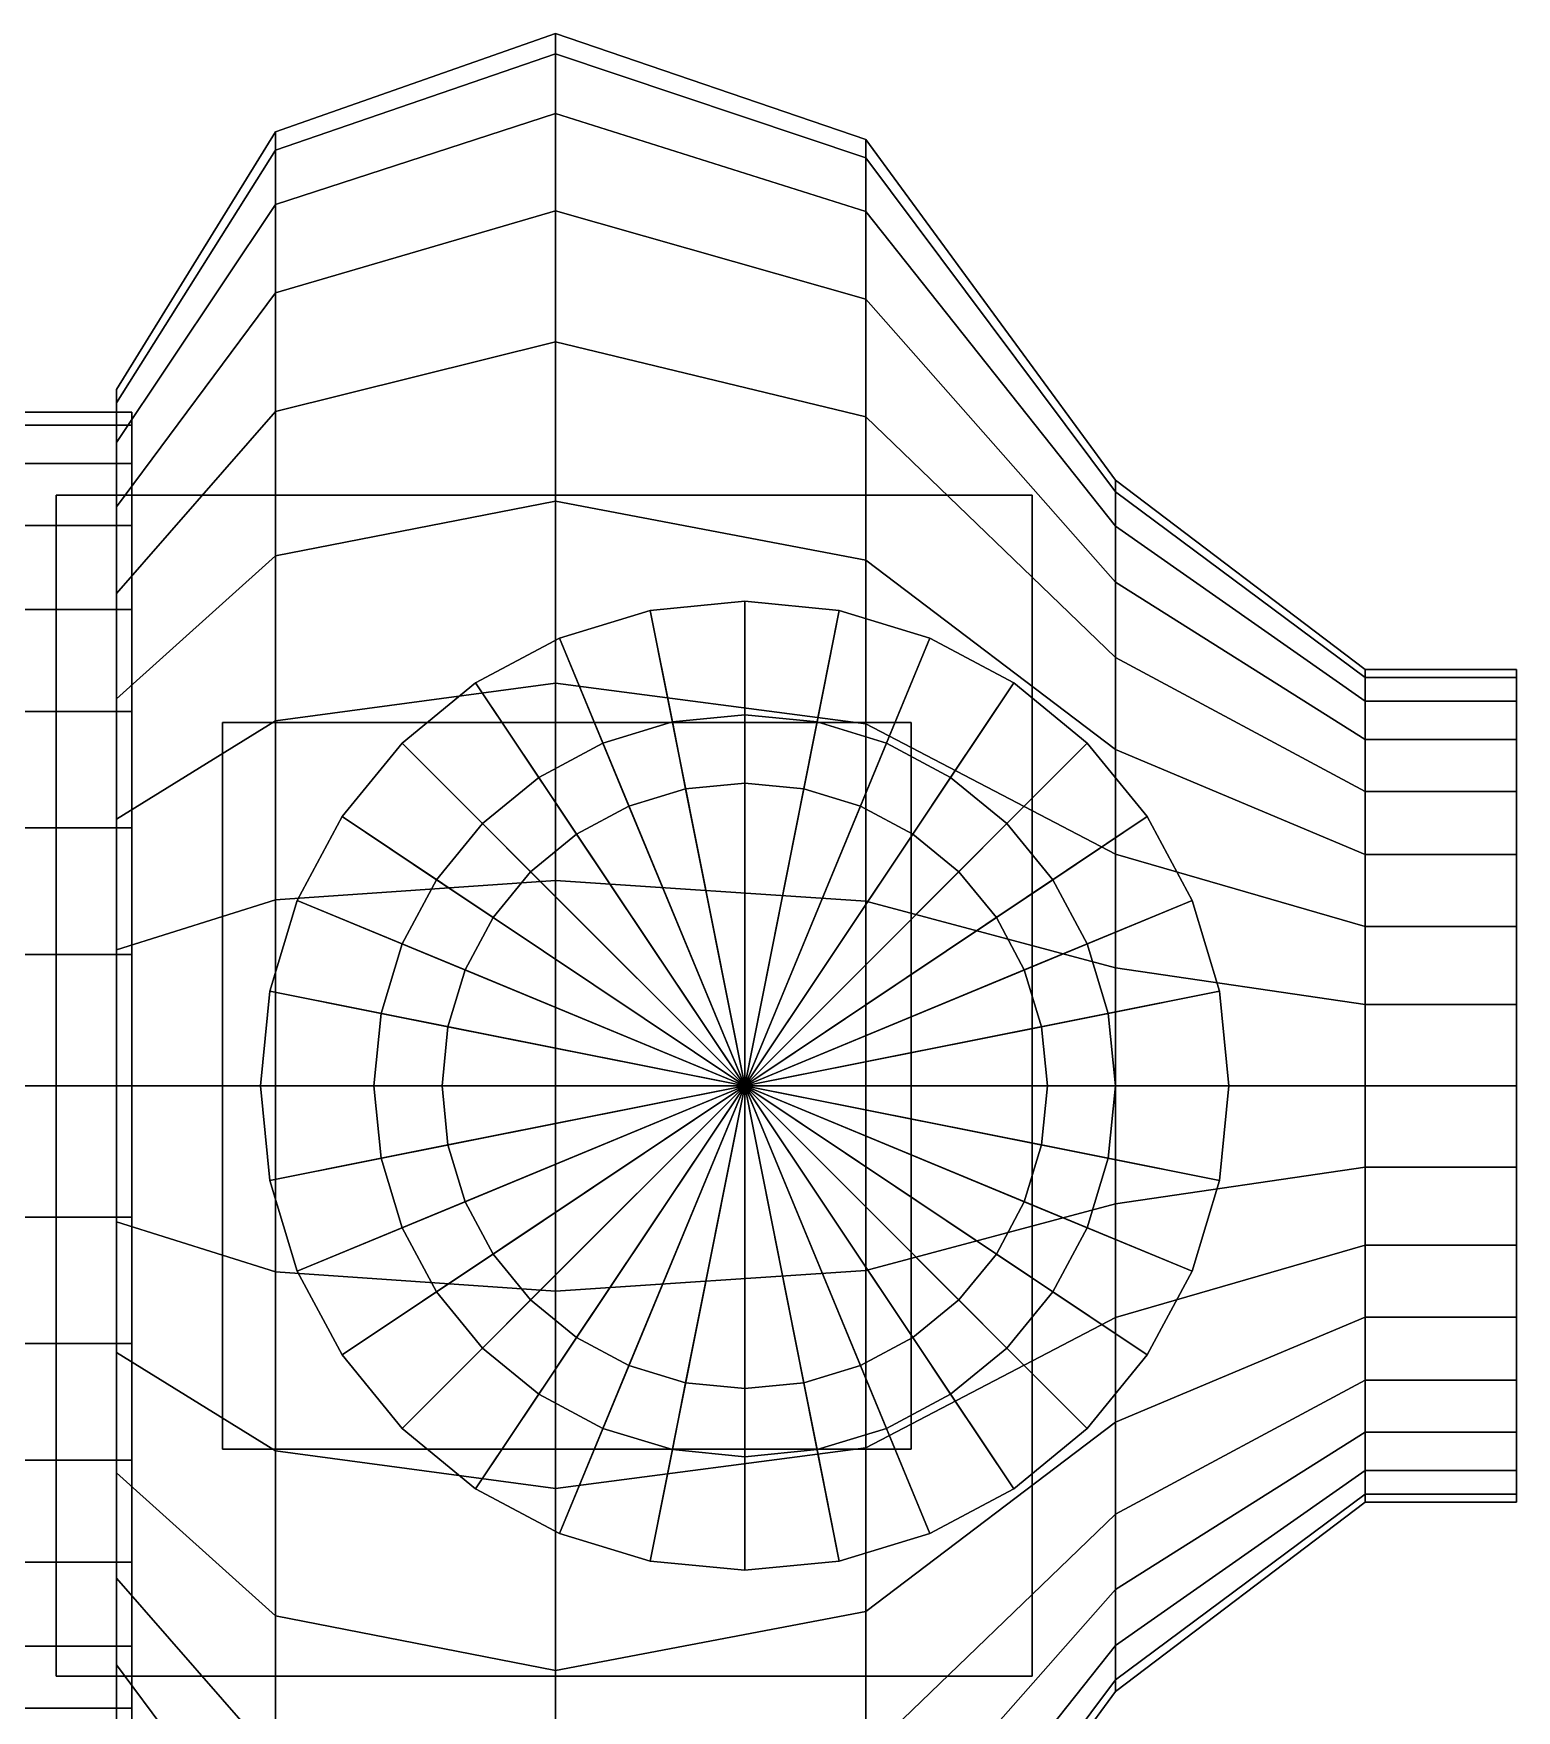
# Model space of a CAD drawing. Header units: millimetres. Extents: x -495 to 102, y -194 to 139.
# Drawn here: x -94 to 102, y -82.5 to 139 of the extents above; entities that cross this region are included whole.
import ezdxf

# ---------------------------------------------------------------- set-up
doc = ezdxf.new("R2010")
doc.units = ezdxf.units.MM
for name, color, linetype in [('ADAPTADOR_EST', 4, 'CONTINUOUS'), ('CARCASA_EST', 5, 'CONTINUOUS'), ('DATOS_CATALOGO', 2, 'CONTINUOUS'), ('PATAS_EST', 8, 'CONTINUOUS')]:
    doc.layers.add(name, color=color, linetype=linetype)

msp = doc.modelspace()

# ---------------------------------------------------------------- linework, layer by layer
at = {"layer": 'ADAPTADOR_EST'}
for points in [[(-105, 89, 210), (-105, 87.28989, 227.36304), (-81, 87.28989, 227.36304), (-81, 89, 210)], [(-105, 87.28989, 192.63696), (-105, 89, 210), (-81, 89, 210), (-81, 87.28989, 192.63696)], [(-81, 0, 210), (-81, 89, 210), (-81, 87.28989, 227.36304)], [(-81, 0, 210), (-81, 87.28989, 192.63696), (-81, 89, 210)], [(-105, 87.28989, 227.36304), (-105, 82.22528, 244.05883), (-81, 82.22528, 244.05883), (-81, 87.28989, 227.36304)], [(-105, 82.22528, 175.94117), (-105, 87.28989, 192.63696), (-81, 87.28989, 192.63696), (-81, 82.22528, 175.94117)], [(-81, 0, 210), (-81, 87.28989, 227.36304), (-81, 82.22528, 244.05883)], [(-81, 0, 210), (-81, 82.22528, 175.94117), (-81, 87.28989, 192.63696)], [(-105, 82.22528, 244.05883), (-105, 74.0008, 259.44575), (-81, 74.0008, 259.44575), (-81, 82.22528, 244.05883)], [(-105, 74.0008, 160.55425), (-105, 82.22528, 175.94117), (-81, 82.22528, 175.94117), (-81, 74.0008, 160.55425)], [(-81, 0, 210), (-81, 82.22528, 244.05883), (-81, 74.0008, 259.44575)], [(-81, 0, 210), (-81, 74.0008, 160.55425), (-81, 82.22528, 175.94117)], [(-105, 74.0008, 259.44575), (-105, 62.9325, 272.9325), (-81, 62.9325, 272.9325), (-81, 74.0008, 259.44575)], [(-105, 62.9325, 147.0675), (-105, 74.0008, 160.55425), (-81, 74.0008, 160.55425), (-81, 62.9325, 147.0675)], [(-81, 0, 210), (-81, 74.0008, 259.44575), (-81, 62.9325, 272.9325)], [(-81, 0, 210), (-81, 62.9325, 147.0675), (-81, 74.0008, 160.55425)], [(-105, 62.9325, 272.9325), (-105, 49.44575, 284.0008), (-81, 49.44575, 284.0008), (-81, 62.9325, 272.9325)], [(-105, 49.44575, 135.9992), (-105, 62.9325, 147.0675), (-81, 62.9325, 147.0675), (-81, 49.44575, 135.9992)], [(-81, 0, 210), (-81, 62.9325, 272.9325), (-81, 49.44575, 284.0008)], [(-81, 0, 210), (-81, 49.44575, 135.9992), (-81, 62.9325, 147.0675)], [(-105, 49.44575, 284.0008), (-105, 34.05883, 292.22528), (-81, 34.05883, 292.22528), (-81, 49.44575, 284.0008)], [(-105, 34.05883, 127.77472), (-105, 49.44575, 135.9992), (-81, 49.44575, 135.9992), (-81, 34.05883, 127.77472)], [(-81, 0, 210), (-81, 49.44575, 284.0008), (-81, 34.05883, 292.22528)], [(-81, 0, 210), (-81, 34.05883, 127.77472), (-81, 49.44575, 135.9992)], [(-105, 34.05883, 292.22528), (-105, 17.36304, 297.28989), (-81, 17.36304, 297.28989), (-81, 34.05883, 292.22528)], [(-105, 17.36304, 122.71011), (-105, 34.05883, 127.77472), (-81, 34.05883, 127.77472), (-81, 17.36304, 122.71011)], [(-81, 0, 210), (-81, 34.05883, 292.22528), (-81, 17.36304, 297.28989)], [(-81, 0, 210), (-81, 17.36304, 122.71011), (-81, 34.05883, 127.77472)], [(-105, 17.36304, 297.28989), (-105, 0, 299), (-81, 0, 299), (-81, 17.36304, 297.28989)], [(-105, 0, 121), (-105, 17.36304, 122.71011), (-81, 17.36304, 122.71011), (-81, 0, 121)], [(-81, 0, 210), (-81, 17.36304, 297.28989), (-81, 0, 299)], [(-81, 0, 210), (-81, 0, 121), (-81, 17.36304, 122.71011)], [(-105, 0, 299), (-105, -17.36304, 297.28989), (-81, -17.36304, 297.28989), (-81, 0, 299)], [(-105, -17.36304, 122.71011), (-105, 0, 121), (-81, 0, 121), (-81, -17.36304, 122.71011)], [(-81, 0, 210), (-81, 0, 299), (-81, -17.36304, 297.28989)], [(-81, 0, 210), (-81, -17.36304, 297.28989), (-81, -34.05883, 292.22528)], [(-81, 0, 210), (-81, -34.05883, 292.22528), (-81, -49.44575, 284.0008)], [(-81, 0, 210), (-81, -49.44575, 284.0008), (-81, -62.9325, 272.9325)], [(-81, 0, 210), (-81, -62.9325, 272.9325), (-81, -74.0008, 259.44575)], [(-81, 0, 210), (-81, -74.0008, 259.44575), (-81, -82.22528, 244.05883)], [(-81, 0, 210), (-81, -82.22528, 244.05883), (-81, -87.28989, 227.36304)], [(-81, 0, 210), (-81, -87.28989, 227.36304), (-81, -89, 210)], [(-81, 0, 210), (-81, -89, 210), (-81, -87.28989, 192.63696)], [(-81, 0, 210), (-81, -87.28989, 192.63696), (-81, -82.22528, 175.94117)], [(-81, 0, 210), (-81, -82.22528, 175.94117), (-81, -74.0008, 160.55425)], [(-81, 0, 210), (-81, -74.0008, 160.55425), (-81, -62.9325, 147.0675)], [(-81, 0, 210), (-81, -62.9325, 147.0675), (-81, -49.44575, 135.9992)], [(-81, 0, 210), (-81, -49.44575, 135.9992), (-81, -34.05883, 127.77472)], [(-81, 0, 210), (-81, -34.05883, 127.77472), (-81, -17.36304, 122.71011)], [(-81, 0, 210), (-81, -17.36304, 122.71011), (-81, 0, 121)], [(-105, -17.36304, 297.28989), (-105, -34.05883, 292.22528), (-81, -34.05883, 292.22528), (-81, -17.36304, 297.28989)], [(-105, -34.05883, 127.77472), (-105, -17.36304, 122.71011), (-81, -17.36304, 122.71011), (-81, -34.05883, 127.77472)], [(-105, -34.05883, 292.22528), (-105, -49.44575, 284.0008), (-81, -49.44575, 284.0008), (-81, -34.05883, 292.22528)], [(-105, -49.44575, 135.9992), (-105, -34.05883, 127.77472), (-81, -34.05883, 127.77472), (-81, -49.44575, 135.9992)], [(-105, -49.44575, 284.0008), (-105, -62.9325, 272.9325), (-81, -62.9325, 272.9325), (-81, -49.44575, 284.0008)], [(-105, -62.9325, 147.0675), (-105, -49.44575, 135.9992), (-81, -49.44575, 135.9992), (-81, -62.9325, 147.0675)], [(-105, -62.9325, 272.9325), (-105, -74.0008, 259.44575), (-81, -74.0008, 259.44575), (-81, -62.9325, 272.9325)], [(-105, -74.0008, 160.55425), (-105, -62.9325, 147.0675), (-81, -62.9325, 147.0675), (-81, -74.0008, 160.55425)], [(-105, -74.0008, 259.44575), (-105, -82.22528, 244.05883), (-81, -82.22528, 244.05883), (-81, -74.0008, 259.44575)], [(-105, -82.22528, 175.94117), (-105, -74.0008, 160.55425), (-81, -74.0008, 160.55425), (-81, -82.22528, 175.94117)], [(-105, -82.22528, 244.05883), (-105, -87.28989, 227.36304), (-81, -87.28989, 227.36304), (-81, -82.22528, 244.05883)], [(-105, -87.28989, 192.63696), (-105, -82.22528, 175.94117), (-81, -82.22528, 175.94117), (-81, -87.28989, 192.63696)]]:
    msp.add_3dface(points, dxfattribs=at)
at = {"layer": 'CARCASA_EST'}
for points in [[(-62, 126, 210), (-62, 123.57895, 234.58138), (-25, 136.32915, 237.11755), (-25, 139, 210)], [(-62, 123.57895, 185.41862), (-62, 126, 210), (-25, 139, 210), (-25, 136.32915, 182.88245)], [(-25, 139, 210), (-25, 136.32915, 237.11755), (16, 122.59816, 234.38629), (16, 125, 210)], [(-25, 136.32915, 182.88245), (-25, 139, 210), (16, 125, 210), (16, 122.59816, 185.61371)], [(-62, 123.57895, 234.58138), (-62, 116.40882, 258.21811), (-25, 128.41926, 263.193), (-25, 136.32915, 237.11755)], [(-62, 116.40882, 161.78189), (-62, 123.57895, 185.41862), (-25, 136.32915, 182.88245), (-25, 128.41926, 156.807)], [(-25, 136.32915, 237.11755), (-25, 128.41926, 263.193), (16, 115.48494, 257.83543), (16, 122.59816, 234.38629)], [(-25, 128.41926, 156.807), (-25, 136.32915, 182.88245), (16, 122.59816, 185.61371), (16, 115.48494, 162.16457)], [(-62, 116.40882, 258.21811), (-62, 104.76517, 280.00185), (-25, 115.57428, 287.22426), (-25, 128.41926, 263.193)], [(-62, 104.76517, 139.99815), (-62, 116.40882, 161.78189), (-25, 128.41926, 156.807), (-25, 115.57428, 132.77574)], [(-25, 128.41926, 263.193), (-25, 115.57428, 287.22426), (16, 103.9337, 279.44628), (16, 115.48494, 257.83543)], [(-25, 115.57428, 132.77574), (-25, 128.41926, 156.807), (16, 115.48494, 162.16457), (16, 103.9337, 140.55372)], [(-83, 92, 210), (-83, 90.23225, 227.94831), (-62, 123.57895, 234.58138), (-62, 126, 210)], [(-83, 90.23225, 192.05169), (-83, 92, 210), (-62, 126, 210), (-62, 123.57895, 185.41862)], [(16, 125, 210), (16, 122.59816, 234.38629), (49, 78.46282, 225.60723), (49, 80, 210)], [(16, 122.59816, 185.61371), (16, 125, 210), (49, 80, 210), (49, 78.46282, 194.39277)], [(-83, 90.23225, 227.94831), (-83, 84.99692, 245.20688), (-62, 116.40882, 258.21811), (-62, 123.57895, 234.58138)], [(-83, 84.99692, 174.79312), (-83, 90.23225, 192.05169), (-62, 123.57895, 185.41862), (-62, 116.40882, 161.78189)], [(16, 122.59816, 234.38629), (16, 115.48494, 257.83543), (49, 73.91036, 240.61467), (49, 78.46282, 225.60723)], [(16, 115.48494, 162.16457), (16, 122.59816, 185.61371), (49, 78.46282, 194.39277), (49, 73.91036, 179.38533)], [(-83, 84.99692, 245.20688), (-83, 76.4952, 261.11246), (-62, 104.76517, 280.00185), (-62, 116.40882, 258.21811)], [(-83, 76.4952, 158.88754), (-83, 84.99692, 174.79312), (-62, 116.40882, 161.78189), (-62, 104.76517, 139.99815)], [(-62, 104.76517, 280.00185), (-62, 89.09545, 299.09545), (-25, 98.28784, 308.28784), (-25, 115.57428, 287.22426)], [(-62, 89.09545, 120.90455), (-62, 104.76517, 139.99815), (-25, 115.57428, 132.77574), (-25, 98.28784, 111.71216)], [(-25, 115.57428, 287.22426), (-25, 98.28784, 308.28784), (16, 88.38835, 298.38835), (16, 103.9337, 279.44628)], [(-25, 98.28784, 111.71216), (-25, 115.57428, 132.77574), (16, 103.9337, 140.55372), (16, 88.38835, 121.61165)], [(16, 115.48494, 257.83543), (16, 103.9337, 279.44628), (49, 66.51757, 254.44562), (49, 73.91036, 240.61467)], [(16, 103.9337, 140.55372), (16, 115.48494, 162.16457), (49, 73.91036, 179.38533), (49, 66.51757, 165.55438)], [(-83, 76.4952, 261.11246), (-83, 65.05382, 275.05382), (-62, 89.09545, 299.09545), (-62, 104.76517, 280.00185)], [(-83, 65.05382, 144.94618), (-83, 76.4952, 158.88754), (-62, 104.76517, 139.99815), (-62, 89.09545, 120.90455)], [(16, 103.9337, 279.44628), (16, 88.38835, 298.38835), (49, 56.56854, 266.56854), (49, 66.51757, 254.44562)], [(16, 88.38835, 121.61165), (16, 103.9337, 140.55372), (49, 66.51757, 165.55438), (49, 56.56854, 153.43146)], [(-62, 89.09545, 299.09545), (-62, 70.00185, 314.76517), (-25, 77.22426, 325.57428), (-25, 98.28784, 308.28784)], [(-62, 70.00185, 105.23483), (-62, 89.09545, 120.90455), (-25, 98.28784, 111.71216), (-25, 77.22426, 94.42572)], [(-25, 98.28784, 308.28784), (-25, 77.22426, 325.57428), (16, 69.44628, 313.9337), (16, 88.38835, 298.38835)], [(-25, 77.22426, 94.42572), (-25, 98.28784, 111.71216), (16, 88.38835, 121.61165), (16, 69.44628, 106.0663)], [(-83, 0, 210), (-83, 90.23225, 227.94831), (-83, 92, 210)], [(-83, 0, 210), (-83, 92, 210), (-83, 90.23225, 192.05169)], [(-83, 0, 210), (-83, 84.99692, 245.20688), (-83, 90.23225, 227.94831)], [(-83, 0, 210), (-83, 90.23225, 192.05169), (-83, 84.99692, 174.79312)], [(-83, 65.05382, 275.05382), (-83, 51.11246, 286.4952), (-62, 70.00185, 314.76517), (-62, 89.09545, 299.09545)], [(-83, 51.11246, 133.5048), (-83, 65.05382, 144.94618), (-62, 89.09545, 120.90455), (-62, 70.00185, 105.23483)], [(16, 88.38835, 298.38835), (16, 69.44628, 313.9337), (49, 44.44562, 276.51757), (49, 56.56854, 266.56854)], [(16, 69.44628, 106.0663), (16, 88.38835, 121.61165), (49, 56.56854, 153.43146), (49, 44.44562, 143.48243)], [(-83, 0, 210), (-83, 76.4952, 261.11246), (-83, 84.99692, 245.20688)], [(-83, 0, 210), (-83, 84.99692, 174.79312), (-83, 76.4952, 158.88754)], [(49, 80, 210), (49, 78.46282, 225.60723), (82, 53.94319, 220.72997), (82, 55, 210)], [(49, 78.46282, 194.39277), (49, 80, 210), (82, 55, 210), (82, 53.94319, 199.27003)], [(49, 78.46282, 225.60723), (49, 73.91036, 240.61467), (82, 50.81337, 231.04759), (82, 53.94319, 220.72997)], [(49, 73.91036, 179.38533), (49, 78.46282, 194.39277), (82, 53.94319, 199.27003), (82, 50.81337, 188.95241)], [(-83, 0, 210), (-83, 65.05382, 275.05382), (-83, 76.4952, 261.11246)], [(-83, 0, 210), (-83, 76.4952, 158.88754), (-83, 65.05382, 144.94618)], [(-62, 70.00185, 314.76517), (-62, 48.21811, 326.40882), (-25, 53.193, 338.41926), (-25, 77.22426, 325.57428)], [(-62, 48.21811, 93.59118), (-62, 70.00185, 105.23483), (-25, 77.22426, 94.42572), (-25, 53.193, 81.58074)], [(-25, 77.22426, 325.57428), (-25, 53.193, 338.41926), (16, 47.83543, 325.48494), (16, 69.44628, 313.9337)], [(-25, 53.193, 81.58074), (-25, 77.22426, 94.42572), (16, 69.44628, 106.0663), (16, 47.83543, 94.51506)], [(49, 73.91036, 240.61467), (49, 66.51757, 254.44562), (82, 45.73083, 240.55636), (82, 50.81337, 231.04759)], [(49, 66.51757, 165.55438), (49, 73.91036, 179.38533), (82, 50.81337, 188.95241), (82, 45.73083, 179.44364)], [(-83, 51.11246, 286.4952), (-83, 35.20688, 294.99692), (-62, 48.21811, 326.40882), (-62, 70.00185, 314.76517)], [(-83, 35.20688, 125.00308), (-83, 51.11246, 133.5048), (-62, 70.00185, 105.23483), (-62, 48.21811, 93.59118)], [(16, 69.44628, 313.9337), (16, 47.83543, 325.48494), (49, 30.61467, 283.91036), (49, 44.44562, 276.51757)], [(16, 47.83543, 94.51506), (16, 69.44628, 106.0663), (49, 44.44562, 143.48243), (49, 30.61467, 136.08964)], [(49, 66.51757, 254.44562), (49, 56.56854, 266.56854), (82, 38.89087, 248.89087), (82, 45.73083, 240.55636)], [(49, 56.56854, 153.43146), (49, 66.51757, 165.55438), (82, 45.73083, 179.44364), (82, 38.89087, 171.10913)], [(-83, 0, 210), (-83, 51.11246, 286.4952), (-83, 65.05382, 275.05382)], [(-83, 0, 210), (-83, 65.05382, 144.94618), (-83, 51.11246, 133.5048)], [(-12.48578, 62.77026, 290), (-24.49174, 59.12829, 290), (-18.75149, 45.2701, 345), (-9.55943, 48.05848, 345)], [(0, 0, 290), (-24.49174, 59.12829, 290), (-12.48578, 62.77026, 290)], [(0, 64, 290), (-12.48578, 62.77026, 290), (-9.55943, 48.05848, 345), (0, 49, 345)], [(0, 0, 290), (-12.48578, 62.77026, 290), (0, 64, 290)], [(12.48578, 62.77026, 290), (0, 64, 290), (0, 49, 345), (9.55943, 48.05848, 345)], [(0, 0, 290), (0, 64, 290), (12.48578, 62.77026, 290)], [(0, 0, 290), (12.48578, 62.77026, 290), (24.49174, 59.12829, 290)], [(24.49174, 59.12829, 290), (12.48578, 62.77026, 290), (9.55943, 48.05848, 345), (18.75149, 45.2701, 345)], [(-24.49174, 59.12829, 290), (-35.55649, 53.21406, 290), (-27.22294, 40.74201, 345), (-18.75149, 45.2701, 345)], [(0, 0, 290), (-35.55649, 53.21406, 290), (-24.49174, 59.12829, 290)], [(0, 0, 290), (24.49174, 59.12829, 290), (35.55649, 53.21406, 290)], [(35.55649, 53.21406, 290), (24.49174, 59.12829, 290), (18.75149, 45.2701, 345), (27.22294, 40.74201, 345)], [(49, 56.56854, 266.56854), (49, 44.44562, 276.51757), (82, 30.55636, 255.73083), (82, 38.89087, 248.89087)], [(49, 44.44562, 143.48243), (49, 56.56854, 153.43146), (82, 38.89087, 171.10913), (82, 30.55636, 164.26917)], [(-62, 48.21811, 326.40882), (-62, 24.58138, 333.57895), (-25, 27.11755, 346.32915), (-25, 53.193, 338.41926)], [(-62, 24.58138, 86.42105), (-62, 48.21811, 93.59118), (-25, 53.193, 81.58074), (-25, 27.11755, 73.67085)], [(-35.55649, 53.21406, 290), (-45.25483, 45.25483, 290), (-34.64823, 34.64823, 345), (-27.22294, 40.74201, 345)], [(0, 0, 290), (-45.25483, 45.25483, 290), (-35.55649, 53.21406, 290)], [(-25, 53.193, 338.41926), (-25, 27.11755, 346.32915), (16, 24.38629, 332.59816), (16, 47.83543, 325.48494)], [(-25, 27.11755, 73.67085), (-25, 53.193, 81.58074), (16, 47.83543, 94.51506), (16, 24.38629, 87.40184)], [(0, 0, 290), (35.55649, 53.21406, 290), (45.25483, 45.25483, 290)], [(45.25483, 45.25483, 290), (35.55649, 53.21406, 290), (27.22294, 40.74201, 345), (34.64823, 34.64823, 345)], [(82, 55, 210), (82, 53.94319, 220.72997), (102, 53.94319, 220.72997), (102, 55, 210)], [(82, 53.94319, 199.27003), (82, 55, 210), (102, 55, 210), (102, 53.94319, 199.27003)], [(82, 53.94319, 220.72997), (82, 50.81337, 231.04759), (102, 50.81337, 231.04759), (102, 53.94319, 220.72997)], [(82, 50.81337, 188.95241), (82, 53.94319, 199.27003), (102, 53.94319, 199.27003), (102, 50.81337, 188.95241)], [(102, 0, 210), (102, 55, 210), (102, 53.94319, 220.72997)], [(102, 0, 210), (102, 53.94319, 199.27003), (102, 55, 210)], [(102, 0, 210), (102, 53.94319, 220.72997), (102, 50.81337, 231.04759)], [(102, 0, 210), (102, 50.81337, 188.95241), (102, 53.94319, 199.27003)], [(-83, 0, 210), (-83, 35.20688, 294.99692), (-83, 51.11246, 286.4952)], [(-83, 0, 210), (-83, 51.11246, 133.5048), (-83, 35.20688, 125.00308)], [(0, 49, 345), (-9.55943, 48.05848, 345), (-7.80361, 39.23141, 433), (0, 40, 433)], [(9.55943, 48.05848, 345), (0, 49, 345), (0, 40, 433), (7.80361, 39.23141, 433)], [(82, 50.81337, 231.04759), (82, 45.73083, 240.55636), (102, 45.73083, 240.55636), (102, 50.81337, 231.04759)], [(82, 45.73083, 179.44364), (82, 50.81337, 188.95241), (102, 50.81337, 188.95241), (102, 45.73083, 179.44364)], [(102, 0, 210), (102, 50.81337, 231.04759), (102, 45.73083, 240.55636)], [(102, 0, 210), (102, 45.73083, 179.44364), (102, 50.81337, 188.95241)], [(-83, 35.20688, 294.99692), (-83, 17.94831, 300.23225), (-62, 24.58138, 333.57895), (-62, 48.21811, 326.40882)], [(-83, 17.94831, 119.76775), (-83, 35.20688, 125.00308), (-62, 48.21811, 93.59118), (-62, 24.58138, 86.42105)], [(-9.55943, 48.05848, 345), (-18.75149, 45.2701, 345), (-15.30734, 36.95518, 433), (-7.80361, 39.23141, 433)], [(18.75149, 45.2701, 345), (9.55943, 48.05848, 345), (7.80361, 39.23141, 433), (15.30734, 36.95518, 433)], [(16, 47.83543, 325.48494), (16, 24.38629, 332.59816), (49, 15.60723, 288.46282), (49, 30.61467, 283.91036)], [(16, 24.38629, 87.40184), (16, 47.83543, 94.51506), (49, 30.61467, 136.08964), (49, 15.60723, 131.53718)], [(-45.25483, 45.25483, 290), (-53.21406, 35.55649, 290), (-40.74201, 27.22294, 345), (-34.64823, 34.64823, 345)], [(0, 0, 290), (-53.21406, 35.55649, 290), (-45.25483, 45.25483, 290)], [(-18.75149, 45.2701, 345), (-27.22294, 40.74201, 345), (-22.22281, 33.25878, 433), (-15.30734, 36.95518, 433)], [(0, 0, 290), (45.25483, 45.25483, 290), (53.21406, 35.55649, 290)], [(27.22294, 40.74201, 345), (18.75149, 45.2701, 345), (15.30734, 36.95518, 433), (22.22281, 33.25878, 433)], [(53.21406, 35.55649, 290), (45.25483, 45.25483, 290), (34.64823, 34.64823, 345), (40.74201, 27.22294, 345)], [(49, 44.44562, 276.51757), (49, 30.61467, 283.91036), (82, 21.04759, 260.81337), (82, 30.55636, 255.73083)], [(49, 30.61467, 136.08964), (49, 44.44562, 143.48243), (82, 30.55636, 164.26917), (82, 21.04759, 159.18663)], [(82, 45.73083, 240.55636), (82, 38.89087, 248.89087), (102, 38.89087, 248.89087), (102, 45.73083, 240.55636)], [(82, 38.89087, 171.10913), (82, 45.73083, 179.44364), (102, 45.73083, 179.44364), (102, 38.89087, 171.10913)], [(102, 0, 210), (102, 45.73083, 240.55636), (102, 38.89087, 248.89087)], [(102, 0, 210), (102, 38.89087, 171.10913), (102, 45.73083, 179.44364)], [(-27.22294, 40.74201, 345), (-34.64823, 34.64823, 345), (-28.28427, 28.28427, 433), (-22.22281, 33.25878, 433)], [(0, 40, 433), (-7.80361, 39.23141, 433), (-7.80361, 39.23141, 452), (0, 40, 452)], [(0, 0, 452), (0, 40, 452), (-7.80361, 39.23141, 452)], [(7.80361, 39.23141, 433), (0, 40, 433), (0, 40, 452), (7.80361, 39.23141, 452)], [(0, 0, 452), (7.80361, 39.23141, 452), (0, 40, 452)], [(34.64823, 34.64823, 345), (27.22294, 40.74201, 345), (22.22281, 33.25878, 433), (28.28427, 28.28427, 433)], [(-7.80361, 39.23141, 433), (-15.30734, 36.95518, 433), (-15.30734, 36.95518, 452), (-7.80361, 39.23141, 452)], [(0, 0, 452), (-7.80361, 39.23141, 452), (-15.30734, 36.95518, 452)], [(0, 0, 452), (15.30734, 36.95518, 452), (7.80361, 39.23141, 452)], [(15.30734, 36.95518, 433), (7.80361, 39.23141, 433), (7.80361, 39.23141, 452), (15.30734, 36.95518, 452)], [(82, 38.89087, 248.89087), (82, 30.55636, 255.73083), (102, 30.55636, 255.73083), (102, 38.89087, 248.89087)], [(82, 30.55636, 164.26917), (82, 38.89087, 171.10913), (102, 38.89087, 171.10913), (102, 30.55636, 164.26917)], [(102, 0, 210), (102, 38.89087, 248.89087), (102, 30.55636, 255.73083)], [(102, 0, 210), (102, 30.55636, 164.26917), (102, 38.89087, 171.10913)], [(-53.21406, 35.55649, 290), (-59.12829, 24.49174, 290), (-45.2701, 18.75149, 345), (-40.74201, 27.22294, 345)], [(0, 0, 290), (-59.12829, 24.49174, 290), (-53.21406, 35.55649, 290)], [(-15.30734, 36.95518, 433), (-22.22281, 33.25878, 433), (-22.22281, 33.25878, 452), (-15.30734, 36.95518, 452)], [(0, 0, 452), (-15.30734, 36.95518, 452), (-22.22281, 33.25878, 452)], [(0, 0, 452), (22.22281, 33.25878, 452), (15.30734, 36.95518, 452)], [(0, 0, 290), (53.21406, 35.55649, 290), (59.12829, 24.49174, 290)], [(22.22281, 33.25878, 433), (15.30734, 36.95518, 433), (15.30734, 36.95518, 452), (22.22281, 33.25878, 452)], [(59.12829, 24.49174, 290), (53.21406, 35.55649, 290), (40.74201, 27.22294, 345), (45.2701, 18.75149, 345)], [(-83, 0, 210), (-83, 17.94831, 300.23225), (-83, 35.20688, 294.99692)], [(-83, 0, 210), (-83, 35.20688, 125.00308), (-83, 17.94831, 119.76775)], [(-34.64823, 34.64823, 345), (-40.74201, 27.22294, 345), (-33.25878, 22.22281, 433), (-28.28427, 28.28427, 433)], [(-22.22281, 33.25878, 433), (-28.28427, 28.28427, 433), (-28.28427, 28.28427, 452), (-22.22281, 33.25878, 452)], [(0, 0, 452), (-22.22281, 33.25878, 452), (-28.28427, 28.28427, 452)], [(0, 0, 452), (28.28427, 28.28427, 452), (22.22281, 33.25878, 452)], [(28.28427, 28.28427, 433), (22.22281, 33.25878, 433), (22.22281, 33.25878, 452), (28.28427, 28.28427, 452)], [(40.74201, 27.22294, 345), (34.64823, 34.64823, 345), (28.28427, 28.28427, 433), (33.25878, 22.22281, 433)], [(49, 30.61467, 283.91036), (49, 15.60723, 288.46282), (82, 10.72997, 263.94319), (82, 21.04759, 260.81337)], [(49, 15.60723, 131.53718), (49, 30.61467, 136.08964), (82, 21.04759, 159.18663), (82, 10.72997, 156.05681)], [(82, 30.55636, 255.73083), (82, 21.04759, 260.81337), (102, 21.04759, 260.81337), (102, 30.55636, 255.73083)], [(82, 21.04759, 159.18663), (82, 30.55636, 164.26917), (102, 30.55636, 164.26917), (102, 21.04759, 159.18663)], [(102, 0, 210), (102, 30.55636, 255.73083), (102, 21.04759, 260.81337)], [(102, 0, 210), (102, 21.04759, 159.18663), (102, 30.55636, 164.26917)], [(-62, 24.58138, 333.57895), (-62, 0, 336), (-25, 0, 349), (-25, 27.11755, 346.32915)], [(-62, 0, 84), (-62, 24.58138, 86.42105), (-25, 27.11755, 73.67085), (-25, 0, 71)], [(-40.74201, 27.22294, 345), (-45.2701, 18.75149, 345), (-36.95518, 15.30734, 433), (-33.25878, 22.22281, 433)], [(-28.28427, 28.28427, 433), (-33.25878, 22.22281, 433), (-33.25878, 22.22281, 452), (-28.28427, 28.28427, 452)], [(0, 0, 452), (-28.28427, 28.28427, 452), (-33.25878, 22.22281, 452)], [(-25, 27.11755, 346.32915), (-25, 0, 349), (16, 0, 335), (16, 24.38629, 332.59816)], [(-25, 0, 71), (-25, 27.11755, 73.67085), (16, 24.38629, 87.40184), (16, 0, 85)], [(0, 0, 452), (33.25878, 22.22281, 452), (28.28427, 28.28427, 452)], [(33.25878, 22.22281, 433), (28.28427, 28.28427, 433), (28.28427, 28.28427, 452), (33.25878, 22.22281, 452)], [(45.2701, 18.75149, 345), (40.74201, 27.22294, 345), (33.25878, 22.22281, 433), (36.95518, 15.30734, 433)], [(-83, 17.94831, 300.23225), (-83, 0, 302), (-62, 0, 336), (-62, 24.58138, 333.57895)], [(-83, 0, 118), (-83, 17.94831, 119.76775), (-62, 24.58138, 86.42105), (-62, 0, 84)], [(-59.12829, 24.49174, 290), (-62.77026, 12.48578, 290), (-48.05848, 9.55943, 345), (-45.2701, 18.75149, 345)], [(0, 0, 290), (-62.77026, 12.48578, 290), (-59.12829, 24.49174, 290)], [(0, 0, 290), (59.12829, 24.49174, 290), (62.77026, 12.48578, 290)], [(16, 24.38629, 332.59816), (16, 0, 335), (49, 0, 290), (49, 15.60723, 288.46282)], [(16, 0, 85), (16, 24.38629, 87.40184), (49, 15.60723, 131.53718), (49, 0, 130)], [(62.77026, 12.48578, 290), (59.12829, 24.49174, 290), (45.2701, 18.75149, 345), (48.05848, 9.55943, 345)], [(-33.25878, 22.22281, 433), (-36.95518, 15.30734, 433), (-36.95518, 15.30734, 452), (-33.25878, 22.22281, 452)], [(0, 0, 452), (-33.25878, 22.22281, 452), (-36.95518, 15.30734, 452)], [(0, 0, 452), (36.95518, 15.30734, 452), (33.25878, 22.22281, 452)], [(36.95518, 15.30734, 433), (33.25878, 22.22281, 433), (33.25878, 22.22281, 452), (36.95518, 15.30734, 452)], [(82, 21.04759, 260.81337), (82, 10.72997, 263.94319), (102, 10.72997, 263.94319), (102, 21.04759, 260.81337)], [(82, 10.72997, 156.05681), (82, 21.04759, 159.18663), (102, 21.04759, 159.18663), (102, 10.72997, 156.05681)], [(102, 0, 210), (102, 21.04759, 260.81337), (102, 10.72997, 263.94319)], [(102, 0, 210), (102, 10.72997, 156.05681), (102, 21.04759, 159.18663)], [(-83, 0, 210), (-83, 0, 302), (-83, 17.94831, 300.23225)], [(-83, 0, 210), (-83, 17.94831, 119.76775), (-83, 0, 118)], [(-45.2701, 18.75149, 345), (-48.05848, 9.55943, 345), (-39.23141, 7.80361, 433), (-36.95518, 15.30734, 433)], [(48.05848, 9.55943, 345), (45.2701, 18.75149, 345), (36.95518, 15.30734, 433), (39.23141, 7.80361, 433)], [(49, 15.60723, 288.46282), (49, 0, 290), (82, 0, 265), (82, 10.72997, 263.94319)], [(49, 0, 130), (49, 15.60723, 131.53718), (82, 10.72997, 156.05681), (82, 0, 155)], [(-36.95518, 15.30734, 433), (-39.23141, 7.80361, 433), (-39.23141, 7.80361, 452), (-36.95518, 15.30734, 452)], [(0, 0, 452), (-36.95518, 15.30734, 452), (-39.23141, 7.80361, 452)], [(0, 0, 452), (39.23141, 7.80361, 452), (36.95518, 15.30734, 452)], [(39.23141, 7.80361, 433), (36.95518, 15.30734, 433), (36.95518, 15.30734, 452), (39.23141, 7.80361, 452)], [(-62.77026, 12.48578, 290), (-64, 0, 290), (-49, 0, 345), (-48.05848, 9.55943, 345)], [(0, 0, 290), (-64, 0, 290), (-62.77026, 12.48578, 290)], [(0, 0, 290), (62.77026, 12.48578, 290), (64, 0, 290)], [(64, 0, 290), (62.77026, 12.48578, 290), (48.05848, 9.55943, 345), (49, 0, 345)], [(-48.05848, 9.55943, 345), (-49, 0, 345), (-40, 0, 433), (-39.23141, 7.80361, 433)], [(49, 0, 345), (48.05848, 9.55943, 345), (39.23141, 7.80361, 433), (40, 0, 433)], [(82, 10.72997, 263.94319), (82, 0, 265), (102, 0, 265), (102, 10.72997, 263.94319)], [(82, 0, 155), (82, 10.72997, 156.05681), (102, 10.72997, 156.05681), (102, 0, 155)], [(102, 0, 210), (102, 10.72997, 263.94319), (102, 0, 265)], [(102, 0, 210), (102, 0, 155), (102, 10.72997, 156.05681)], [(-39.23141, 7.80361, 433), (-40, 0, 433), (-40, 0, 452), (-39.23141, 7.80361, 452)], [(0, 0, 452), (-39.23141, 7.80361, 452), (-40, 0, 452)], [(0, 0, 452), (40, 0, 452), (39.23141, 7.80361, 452)], [(40, 0, 433), (39.23141, 7.80361, 433), (39.23141, 7.80361, 452), (40, 0, 452)], [(-83, 0, 302), (-83, -17.94831, 300.23225), (-62, -24.58138, 333.57895), (-62, 0, 336)], [(-83, 0, 210), (-83, -17.94831, 300.23225), (-83, 0, 302)], [(-83, 0, 210), (-83, -35.20688, 294.99692), (-83, -17.94831, 300.23225)], [(-83, 0, 210), (-83, -51.11246, 286.4952), (-83, -35.20688, 294.99692)], [(-83, 0, 210), (-83, -65.05382, 275.05382), (-83, -51.11246, 286.4952)], [(-83, 0, 210), (-83, -76.4952, 261.11246), (-83, -65.05382, 275.05382)], [(-83, 0, 210), (-83, -84.99692, 245.20688), (-83, -76.4952, 261.11246)], [(-83, 0, 210), (-83, -90.23225, 227.94831), (-83, -84.99692, 245.20688)], [(-83, 0, 210), (-83, -92, 210), (-83, -90.23225, 227.94831)], [(-83, 0, 210), (-83, -90.23225, 192.05169), (-83, -92, 210)], [(-83, 0, 210), (-83, -84.99692, 174.79312), (-83, -90.23225, 192.05169)], [(-83, 0, 210), (-83, -76.4952, 158.88754), (-83, -84.99692, 174.79312)], [(-83, 0, 210), (-83, -65.05382, 144.94618), (-83, -76.4952, 158.88754)], [(-83, 0, 210), (-83, -51.11246, 133.5048), (-83, -65.05382, 144.94618)], [(-83, 0, 210), (-83, -35.20688, 125.00308), (-83, -51.11246, 133.5048)], [(-83, 0, 210), (-83, -17.94831, 119.76775), (-83, -35.20688, 125.00308)], [(-83, -17.94831, 119.76775), (-83, 0, 118), (-62, 0, 84), (-62, -24.58138, 86.42105)], [(-83, 0, 210), (-83, 0, 118), (-83, -17.94831, 119.76775)], [(-64, 0, 290), (-62.77026, -12.48578, 290), (-48.05848, -9.55943, 345), (-49, 0, 345)], [(0, 0, 290), (-62.77026, -12.48578, 290), (-64, 0, 290)], [(0, 0, 290), (-59.12829, -24.49174, 290), (-62.77026, -12.48578, 290)], [(-62, 0, 336), (-62, -24.58138, 333.57895), (-25, -27.11755, 346.32915), (-25, 0, 349)], [(-62, -24.58138, 86.42105), (-62, 0, 84), (-25, 0, 71), (-25, -27.11755, 73.67085)], [(0, 0, 290), (-53.21406, -35.55649, 290), (-59.12829, -24.49174, 290)], [(0, 0, 290), (-45.25483, -45.25483, 290), (-53.21406, -35.55649, 290)], [(-49, 0, 345), (-48.05848, -9.55943, 345), (-39.23141, -7.80361, 433), (-40, 0, 433)], [(0, 0, 290), (-35.55649, -53.21406, 290), (-45.25483, -45.25483, 290)], [(-40, 0, 433), (-39.23141, -7.80361, 433), (-39.23141, -7.80361, 452), (-40, 0, 452)], [(0, 0, 452), (-40, 0, 452), (-39.23141, -7.80361, 452)], [(0, 0, 452), (-39.23141, -7.80361, 452), (-36.95518, -15.30734, 452)], [(0, 0, 452), (-36.95518, -15.30734, 452), (-33.25878, -22.22281, 452)], [(0, 0, 290), (-24.49174, -59.12829, 290), (-35.55649, -53.21406, 290)], [(0, 0, 452), (-33.25878, -22.22281, 452), (-28.28427, -28.28427, 452)], [(0, 0, 452), (-28.28427, -28.28427, 452), (-22.22281, -33.25878, 452)], [(-25, 0, 349), (-25, -27.11755, 346.32915), (16, -24.38629, 332.59816), (16, 0, 335)], [(-25, -27.11755, 73.67085), (-25, 0, 71), (16, 0, 85), (16, -24.38629, 87.40184)], [(0, 0, 290), (-12.48578, -62.77026, 290), (-24.49174, -59.12829, 290)], [(0, 0, 452), (-22.22281, -33.25878, 452), (-15.30734, -36.95518, 452)], [(0, 0, 452), (-15.30734, -36.95518, 452), (-7.80361, -39.23141, 452)], [(0, 0, 290), (0, -64, 290), (-12.48578, -62.77026, 290)], [(0, 0, 452), (-7.80361, -39.23141, 452), (0, -40, 452)], [(0, 0, 290), (12.48578, -62.77026, 290), (0, -64, 290)], [(0, 0, 452), (0, -40, 452), (7.80361, -39.23141, 452)], [(0, 0, 290), (24.49174, -59.12829, 290), (12.48578, -62.77026, 290)], [(0, 0, 452), (7.80361, -39.23141, 452), (15.30734, -36.95518, 452)], [(0, 0, 290), (35.55649, -53.21406, 290), (24.49174, -59.12829, 290)], [(0, 0, 452), (15.30734, -36.95518, 452), (22.22281, -33.25878, 452)], [(0, 0, 290), (45.25483, -45.25483, 290), (35.55649, -53.21406, 290)], [(0, 0, 452), (22.22281, -33.25878, 452), (28.28427, -28.28427, 452)], [(0, 0, 290), (53.21406, -35.55649, 290), (45.25483, -45.25483, 290)], [(0, 0, 452), (28.28427, -28.28427, 452), (33.25878, -22.22281, 452)], [(0, 0, 290), (59.12829, -24.49174, 290), (53.21406, -35.55649, 290)], [(0, 0, 452), (33.25878, -22.22281, 452), (36.95518, -15.30734, 452)], [(0, 0, 290), (62.77026, -12.48578, 290), (59.12829, -24.49174, 290)], [(0, 0, 452), (36.95518, -15.30734, 452), (39.23141, -7.80361, 452)], [(0, 0, 290), (64, 0, 290), (62.77026, -12.48578, 290)], [(0, 0, 452), (39.23141, -7.80361, 452), (40, 0, 452)], [(16, 0, 335), (16, -24.38629, 332.59816), (49, -15.60723, 288.46282), (49, 0, 290)], [(16, -24.38629, 87.40184), (16, 0, 85), (49, 0, 130), (49, -15.60723, 131.53718)], [(48.05848, -9.55943, 345), (49, 0, 345), (40, 0, 433), (39.23141, -7.80361, 433)], [(39.23141, -7.80361, 433), (40, 0, 433), (40, 0, 452), (39.23141, -7.80361, 452)], [(62.77026, -12.48578, 290), (64, 0, 290), (49, 0, 345), (48.05848, -9.55943, 345)], [(49, 0, 290), (49, -15.60723, 288.46282), (82, -10.72997, 263.94319), (82, 0, 265)], [(49, -15.60723, 131.53718), (49, 0, 130), (82, 0, 155), (82, -10.72997, 156.05681)], [(82, 0, 265), (82, -10.72997, 263.94319), (102, -10.72997, 263.94319), (102, 0, 265)], [(82, -10.72997, 156.05681), (82, 0, 155), (102, 0, 155), (102, -10.72997, 156.05681)], [(102, 0, 210), (102, 0, 265), (102, -10.72997, 263.94319)], [(102, 0, 210), (102, -10.72997, 263.94319), (102, -21.04759, 260.81337)], [(102, 0, 210), (102, -21.04759, 260.81337), (102, -30.55636, 255.73083)], [(102, 0, 210), (102, -30.55636, 255.73083), (102, -38.89087, 248.89087)], [(102, 0, 210), (102, -38.89087, 248.89087), (102, -45.73083, 240.55636)], [(102, 0, 210), (102, -45.73083, 240.55636), (102, -50.81337, 231.04759)], [(102, 0, 210), (102, -50.81337, 231.04759), (102, -53.94319, 220.72997)], [(102, 0, 210), (102, -53.94319, 220.72997), (102, -55, 210)], [(102, 0, 210), (102, -55, 210), (102, -53.94319, 199.27003)], [(102, 0, 210), (102, -53.94319, 199.27003), (102, -50.81337, 188.95241)], [(102, 0, 210), (102, -50.81337, 188.95241), (102, -45.73083, 179.44364)], [(102, 0, 210), (102, -45.73083, 179.44364), (102, -38.89087, 171.10913)], [(102, 0, 210), (102, -38.89087, 171.10913), (102, -30.55636, 164.26917)], [(102, 0, 210), (102, -30.55636, 164.26917), (102, -21.04759, 159.18663)], [(102, 0, 210), (102, -21.04759, 159.18663), (102, -10.72997, 156.05681)], [(102, 0, 210), (102, -10.72997, 156.05681), (102, 0, 155)], [(-48.05848, -9.55943, 345), (-45.2701, -18.75149, 345), (-36.95518, -15.30734, 433), (-39.23141, -7.80361, 433)], [(-39.23141, -7.80361, 433), (-36.95518, -15.30734, 433), (-36.95518, -15.30734, 452), (-39.23141, -7.80361, 452)], [(45.2701, -18.75149, 345), (48.05848, -9.55943, 345), (39.23141, -7.80361, 433), (36.95518, -15.30734, 433)], [(36.95518, -15.30734, 433), (39.23141, -7.80361, 433), (39.23141, -7.80361, 452), (36.95518, -15.30734, 452)], [(-62.77026, -12.48578, 290), (-59.12829, -24.49174, 290), (-45.2701, -18.75149, 345), (-48.05848, -9.55943, 345)], [(59.12829, -24.49174, 290), (62.77026, -12.48578, 290), (48.05848, -9.55943, 345), (45.2701, -18.75149, 345)], [(49, -15.60723, 288.46282), (49, -30.61467, 283.91036), (82, -21.04759, 260.81337), (82, -10.72997, 263.94319)], [(49, -30.61467, 136.08964), (49, -15.60723, 131.53718), (82, -10.72997, 156.05681), (82, -21.04759, 159.18663)], [(82, -10.72997, 263.94319), (82, -21.04759, 260.81337), (102, -21.04759, 260.81337), (102, -10.72997, 263.94319)], [(82, -21.04759, 159.18663), (82, -10.72997, 156.05681), (102, -10.72997, 156.05681), (102, -21.04759, 159.18663)], [(-45.2701, -18.75149, 345), (-40.74201, -27.22294, 345), (-33.25878, -22.22281, 433), (-36.95518, -15.30734, 433)], [(-36.95518, -15.30734, 433), (-33.25878, -22.22281, 433), (-33.25878, -22.22281, 452), (-36.95518, -15.30734, 452)], [(40.74201, -27.22294, 345), (45.2701, -18.75149, 345), (36.95518, -15.30734, 433), (33.25878, -22.22281, 433)], [(33.25878, -22.22281, 433), (36.95518, -15.30734, 433), (36.95518, -15.30734, 452), (33.25878, -22.22281, 452)], [(16, -24.38629, 332.59816), (16, -47.83543, 325.48494), (49, -30.61467, 283.91036), (49, -15.60723, 288.46282)], [(16, -47.83543, 94.51506), (16, -24.38629, 87.40184), (49, -15.60723, 131.53718), (49, -30.61467, 136.08964)], [(-83, -17.94831, 300.23225), (-83, -35.20688, 294.99692), (-62, -48.21811, 326.40882), (-62, -24.58138, 333.57895)], [(-83, -35.20688, 125.00308), (-83, -17.94831, 119.76775), (-62, -24.58138, 86.42105), (-62, -48.21811, 93.59118)], [(-59.12829, -24.49174, 290), (-53.21406, -35.55649, 290), (-40.74201, -27.22294, 345), (-45.2701, -18.75149, 345)], [(53.21406, -35.55649, 290), (59.12829, -24.49174, 290), (45.2701, -18.75149, 345), (40.74201, -27.22294, 345)], [(49, -30.61467, 283.91036), (49, -44.44562, 276.51757), (82, -30.55636, 255.73083), (82, -21.04759, 260.81337)], [(49, -44.44562, 143.48243), (49, -30.61467, 136.08964), (82, -21.04759, 159.18663), (82, -30.55636, 164.26917)], [(82, -21.04759, 260.81337), (82, -30.55636, 255.73083), (102, -30.55636, 255.73083), (102, -21.04759, 260.81337)], [(82, -30.55636, 164.26917), (82, -21.04759, 159.18663), (102, -21.04759, 159.18663), (102, -30.55636, 164.26917)], [(-40.74201, -27.22294, 345), (-34.64823, -34.64823, 345), (-28.28427, -28.28427, 433), (-33.25878, -22.22281, 433)], [(-33.25878, -22.22281, 433), (-28.28427, -28.28427, 433), (-28.28427, -28.28427, 452), (-33.25878, -22.22281, 452)], [(34.64823, -34.64823, 345), (40.74201, -27.22294, 345), (33.25878, -22.22281, 433), (28.28427, -28.28427, 433)], [(28.28427, -28.28427, 433), (33.25878, -22.22281, 433), (33.25878, -22.22281, 452), (28.28427, -28.28427, 452)], [(-62, -24.58138, 333.57895), (-62, -48.21811, 326.40882), (-25, -53.193, 338.41926), (-25, -27.11755, 346.32915)], [(-62, -48.21811, 93.59118), (-62, -24.58138, 86.42105), (-25, -27.11755, 73.67085), (-25, -53.193, 81.58074)], [(-25, -27.11755, 346.32915), (-25, -53.193, 338.41926), (16, -47.83543, 325.48494), (16, -24.38629, 332.59816)], [(-25, -53.193, 81.58074), (-25, -27.11755, 73.67085), (16, -24.38629, 87.40184), (16, -47.83543, 94.51506)], [(-53.21406, -35.55649, 290), (-45.25483, -45.25483, 290), (-34.64823, -34.64823, 345), (-40.74201, -27.22294, 345)], [(-34.64823, -34.64823, 345), (-27.22294, -40.74201, 345), (-22.22281, -33.25878, 433), (-28.28427, -28.28427, 433)], [(-28.28427, -28.28427, 433), (-22.22281, -33.25878, 433), (-22.22281, -33.25878, 452), (-28.28427, -28.28427, 452)], [(27.22294, -40.74201, 345), (34.64823, -34.64823, 345), (28.28427, -28.28427, 433), (22.22281, -33.25878, 433)], [(22.22281, -33.25878, 433), (28.28427, -28.28427, 433), (28.28427, -28.28427, 452), (22.22281, -33.25878, 452)], [(45.25483, -45.25483, 290), (53.21406, -35.55649, 290), (40.74201, -27.22294, 345), (34.64823, -34.64823, 345)], [(16, -47.83543, 325.48494), (16, -69.44628, 313.9337), (49, -44.44562, 276.51757), (49, -30.61467, 283.91036)], [(16, -69.44628, 106.0663), (16, -47.83543, 94.51506), (49, -30.61467, 136.08964), (49, -44.44562, 143.48243)], [(49, -44.44562, 276.51757), (49, -56.56854, 266.56854), (82, -38.89087, 248.89087), (82, -30.55636, 255.73083)], [(49, -56.56854, 153.43146), (49, -44.44562, 143.48243), (82, -30.55636, 164.26917), (82, -38.89087, 171.10913)], [(82, -30.55636, 255.73083), (82, -38.89087, 248.89087), (102, -38.89087, 248.89087), (102, -30.55636, 255.73083)], [(82, -38.89087, 171.10913), (82, -30.55636, 164.26917), (102, -30.55636, 164.26917), (102, -38.89087, 171.10913)], [(-83, -35.20688, 294.99692), (-83, -51.11246, 286.4952), (-62, -70.00185, 314.76517), (-62, -48.21811, 326.40882)], [(-83, -51.11246, 133.5048), (-83, -35.20688, 125.00308), (-62, -48.21811, 93.59118), (-62, -70.00185, 105.23483)], [(-45.25483, -45.25483, 290), (-35.55649, -53.21406, 290), (-27.22294, -40.74201, 345), (-34.64823, -34.64823, 345)], [(-27.22294, -40.74201, 345), (-18.75149, -45.2701, 345), (-15.30734, -36.95518, 433), (-22.22281, -33.25878, 433)], [(-22.22281, -33.25878, 433), (-15.30734, -36.95518, 433), (-15.30734, -36.95518, 452), (-22.22281, -33.25878, 452)], [(18.75149, -45.2701, 345), (27.22294, -40.74201, 345), (22.22281, -33.25878, 433), (15.30734, -36.95518, 433)], [(15.30734, -36.95518, 433), (22.22281, -33.25878, 433), (22.22281, -33.25878, 452), (15.30734, -36.95518, 452)], [(35.55649, -53.21406, 290), (45.25483, -45.25483, 290), (34.64823, -34.64823, 345), (27.22294, -40.74201, 345)], [(-18.75149, -45.2701, 345), (-9.55943, -48.05848, 345), (-7.80361, -39.23141, 433), (-15.30734, -36.95518, 433)], [(-15.30734, -36.95518, 433), (-7.80361, -39.23141, 433), (-7.80361, -39.23141, 452), (-15.30734, -36.95518, 452)], [(9.55943, -48.05848, 345), (18.75149, -45.2701, 345), (15.30734, -36.95518, 433), (7.80361, -39.23141, 433)], [(7.80361, -39.23141, 433), (15.30734, -36.95518, 433), (15.30734, -36.95518, 452), (7.80361, -39.23141, 452)], [(-9.55943, -48.05848, 345), (0, -49, 345), (0, -40, 433), (-7.80361, -39.23141, 433)], [(-7.80361, -39.23141, 433), (0, -40, 433), (0, -40, 452), (-7.80361, -39.23141, 452)], [(0, -49, 345), (9.55943, -48.05848, 345), (7.80361, -39.23141, 433), (0, -40, 433)], [(0, -40, 433), (7.80361, -39.23141, 433), (7.80361, -39.23141, 452), (0, -40, 452)], [(49, -56.56854, 266.56854), (49, -66.51757, 254.44562), (82, -45.73083, 240.55636), (82, -38.89087, 248.89087)], [(49, -66.51757, 165.55438), (49, -56.56854, 153.43146), (82, -38.89087, 171.10913), (82, -45.73083, 179.44364)], [(82, -38.89087, 248.89087), (82, -45.73083, 240.55636), (102, -45.73083, 240.55636), (102, -38.89087, 248.89087)], [(82, -45.73083, 179.44364), (82, -38.89087, 171.10913), (102, -38.89087, 171.10913), (102, -45.73083, 179.44364)], [(-35.55649, -53.21406, 290), (-24.49174, -59.12829, 290), (-18.75149, -45.2701, 345), (-27.22294, -40.74201, 345)], [(24.49174, -59.12829, 290), (35.55649, -53.21406, 290), (27.22294, -40.74201, 345), (18.75149, -45.2701, 345)], [(-24.49174, -59.12829, 290), (-12.48578, -62.77026, 290), (-9.55943, -48.05848, 345), (-18.75149, -45.2701, 345)], [(12.48578, -62.77026, 290), (24.49174, -59.12829, 290), (18.75149, -45.2701, 345), (9.55943, -48.05848, 345)], [(16, -69.44628, 313.9337), (16, -88.38835, 298.38835), (49, -56.56854, 266.56854), (49, -44.44562, 276.51757)], [(16, -88.38835, 121.61165), (16, -69.44628, 106.0663), (49, -44.44562, 143.48243), (49, -56.56854, 153.43146)], [(49, -66.51757, 254.44562), (49, -73.91036, 240.61467), (82, -50.81337, 231.04759), (82, -45.73083, 240.55636)], [(49, -73.91036, 179.38533), (49, -66.51757, 165.55438), (82, -45.73083, 179.44364), (82, -50.81337, 188.95241)], [(82, -45.73083, 240.55636), (82, -50.81337, 231.04759), (102, -50.81337, 231.04759), (102, -45.73083, 240.55636)], [(82, -50.81337, 188.95241), (82, -45.73083, 179.44364), (102, -45.73083, 179.44364), (102, -50.81337, 188.95241)], [(-62, -48.21811, 326.40882), (-62, -70.00185, 314.76517), (-25, -77.22426, 325.57428), (-25, -53.193, 338.41926)], [(-62, -70.00185, 105.23483), (-62, -48.21811, 93.59118), (-25, -53.193, 81.58074), (-25, -77.22426, 94.42572)], [(-25, -53.193, 338.41926), (-25, -77.22426, 325.57428), (16, -69.44628, 313.9337), (16, -47.83543, 325.48494)], [(-25, -77.22426, 94.42572), (-25, -53.193, 81.58074), (16, -47.83543, 94.51506), (16, -69.44628, 106.0663)], [(-12.48578, -62.77026, 290), (0, -64, 290), (0, -49, 345), (-9.55943, -48.05848, 345)], [(0, -64, 290), (12.48578, -62.77026, 290), (9.55943, -48.05848, 345), (0, -49, 345)], [(49, -73.91036, 240.61467), (49, -78.46282, 225.60723), (82, -53.94319, 220.72997), (82, -50.81337, 231.04759)], [(49, -78.46282, 194.39277), (49, -73.91036, 179.38533), (82, -50.81337, 188.95241), (82, -53.94319, 199.27003)], [(82, -50.81337, 231.04759), (82, -53.94319, 220.72997), (102, -53.94319, 220.72997), (102, -50.81337, 231.04759)], [(82, -53.94319, 199.27003), (82, -50.81337, 188.95241), (102, -50.81337, 188.95241), (102, -53.94319, 199.27003)], [(-83, -51.11246, 286.4952), (-83, -65.05382, 275.05382), (-62, -89.09545, 299.09545), (-62, -70.00185, 314.76517)], [(-83, -65.05382, 144.94618), (-83, -51.11246, 133.5048), (-62, -70.00185, 105.23483), (-62, -89.09545, 120.90455)], [(49, -78.46282, 225.60723), (49, -80, 210), (82, -55, 210), (82, -53.94319, 220.72997)], [(49, -80, 210), (49, -78.46282, 194.39277), (82, -53.94319, 199.27003), (82, -55, 210)], [(82, -53.94319, 220.72997), (82, -55, 210), (102, -55, 210), (102, -53.94319, 220.72997)], [(82, -55, 210), (82, -53.94319, 199.27003), (102, -53.94319, 199.27003), (102, -55, 210)], [(16, -88.38835, 298.38835), (16, -103.9337, 279.44628), (49, -66.51757, 254.44562), (49, -56.56854, 266.56854)], [(16, -103.9337, 140.55372), (16, -88.38835, 121.61165), (49, -56.56854, 153.43146), (49, -66.51757, 165.55438)], [(-83, -65.05382, 275.05382), (-83, -76.4952, 261.11246), (-62, -104.76517, 280.00185), (-62, -89.09545, 299.09545)], [(-83, -76.4952, 158.88754), (-83, -65.05382, 144.94618), (-62, -89.09545, 120.90455), (-62, -104.76517, 139.99815)], [(16, -103.9337, 279.44628), (16, -115.48494, 257.83543), (49, -73.91036, 240.61467), (49, -66.51757, 254.44562)], [(16, -115.48494, 162.16457), (16, -103.9337, 140.55372), (49, -66.51757, 165.55438), (49, -73.91036, 179.38533)], [(-62, -70.00185, 314.76517), (-62, -89.09545, 299.09545), (-25, -98.28784, 308.28784), (-25, -77.22426, 325.57428)], [(-62, -89.09545, 120.90455), (-62, -70.00185, 105.23483), (-25, -77.22426, 94.42572), (-25, -98.28784, 111.71216)], [(-25, -77.22426, 325.57428), (-25, -98.28784, 308.28784), (16, -88.38835, 298.38835), (16, -69.44628, 313.9337)], [(-25, -98.28784, 111.71216), (-25, -77.22426, 94.42572), (16, -69.44628, 106.0663), (16, -88.38835, 121.61165)], [(16, -115.48494, 257.83543), (16, -122.59816, 234.38629), (49, -78.46282, 225.60723), (49, -73.91036, 240.61467)], [(16, -122.59816, 185.61371), (16, -115.48494, 162.16457), (49, -73.91036, 179.38533), (49, -78.46282, 194.39277)], [(-83, -76.4952, 261.11246), (-83, -84.99692, 245.20688), (-62, -116.40882, 258.21811), (-62, -104.76517, 280.00185)], [(-83, -84.99692, 174.79312), (-83, -76.4952, 158.88754), (-62, -104.76517, 139.99815), (-62, -116.40882, 161.78189)], [(16, -122.59816, 234.38629), (16, -125, 210), (49, -80, 210), (49, -78.46282, 225.60723)], [(16, -125, 210), (16, -122.59816, 185.61371), (49, -78.46282, 194.39277), (49, -80, 210)]]:
    msp.add_3dface(points, dxfattribs=at)
at = {"layer": 'DATOS_CATALOGO'}
for p, q in [((-495, 0, 210), (102, 0, 210)), ((0, 0, 210), (0, 0, 452)), ((0, 0), (0, 0, 210))]:
    msp.add_line(p, q, dxfattribs=at)
at = {"layer": 'PATAS_EST'}
for points in [[(-91, -78), (-91, 78), (38, 78), (38, -78)], [(-91, -78, 23), (38, -78, 23), (38, 78, 23), (-91, 78, 23)], [(38, 78), (-91, 78), (-91, 78, 23), (38, 78, 23)], [(-91, 78), (-91, -78), (-91, -78, 23), (-91, 78, 23)], [(38, -78), (38, 78), (38, 78, 23), (38, -78, 23)], [(-69, -48, 23), (-69, 48, 23), (22, 48, 23), (22, -48, 23)], [(-69, -48, 117), (22, -48, 117), (22, 48, 117), (-69, 48, 117)], [(22, 48, 23), (-69, 48, 23), (-69, 48, 117), (22, 48, 117)], [(-69, 48, 23), (-69, -48, 23), (-69, -48, 117), (-69, 48, 117)], [(22, -48, 23), (22, 48, 23), (22, 48, 117), (22, -48, 117)], [(-69, -48, 23), (22, -48, 23), (22, -48, 117), (-69, -48, 117)], [(-91, -78), (38, -78), (38, -78, 23), (-91, -78, 23)]]:
    msp.add_3dface(points, dxfattribs=at)

doc.saveas('drawing.dxf')
